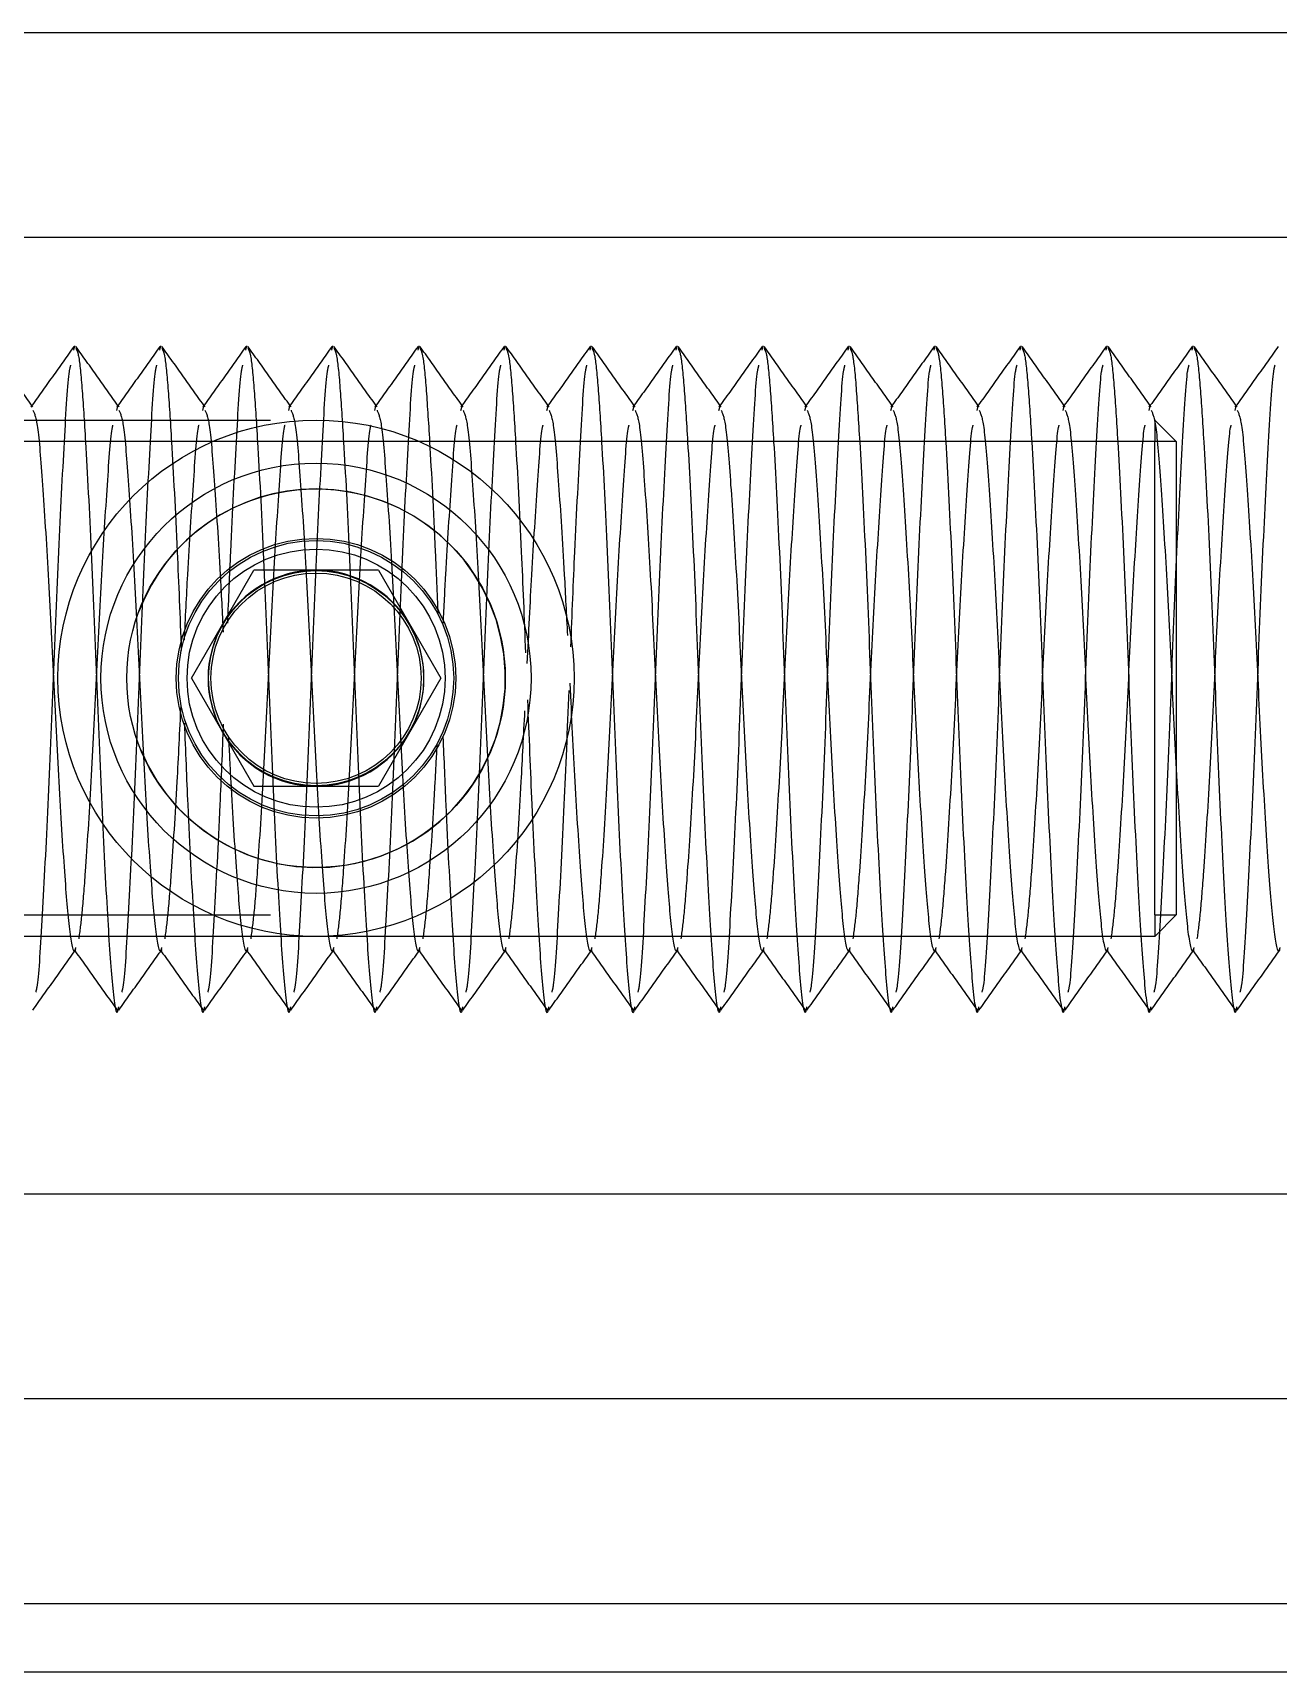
# Model space of a CAD drawing. Header units: metres. Extents: x 0 to 21025, y 0 to 14850.
# Drawn here: x 2853.61 to 2882.56, y 9336.15 to 9374.25 of the extents above; entities that cross this region are included whole.
import ezdxf

# ---------------------------------------------------------------- set-up
doc = ezdxf.new("R2010")
doc.units = ezdxf.units.M
doc.header["$LTSCALE"] = 25
doc.linetypes.add('HIDDEN2', pattern=[4.7625, 3.175, -1.5875])
doc.layers.add('SL4', color=4, linetype='Continuous')
doc.layers.add('ST1', color=7, linetype='HIDDEN2')

msp = doc.modelspace()

# ---------------------------------------------------------------- linework, layer by layer
at = {"layer": 'SL4'}
for p, q in [((2917.018, 9374.249), (2630.193, 9374.249)), ((2917.193, 9369.491), (2625.435, 9369.491)), ((2857.295, 9359.249), (2858.744, 9361.759)), ((2861.642, 9361.759), (2858.744, 9361.759)), ((2861.642, 9361.759), (2863.091, 9359.249)), ((2857.295, 9359.249), (2858.744, 9356.739)), ((2863.091, 9359.249), (2861.642, 9356.739)), ((2858.744, 9356.739), (2861.642, 9356.739)), ((2883.396, 9347.261), (2656.693, 9347.261)), ((2917.193, 9342.499), (2625.435, 9342.499)), ((2920.193, 9337.741), (2630.193, 9337.741)), ((3543.761, 9336.149), (2593.759, 9336.149))]:
    msp.add_line(p, q, dxfattribs=at)
for radius in [6, 5, 4.4]:
    msp.add_circle((2860.193, 9359.249), radius, dxfattribs=at)
for start, end in [(90, 150), (30, 90), (150, 210), (330, 30), (210, 270), (270, 330)]:
    msp.add_arc((2860.193, 9359.249), 2.51, start, end, dxfattribs=at)
at = {"layer": 'ST1'}
for p, q in [((2920.193, 9369.491), (2625.435, 9369.491)), ((2854.564, 9366.869), (2854.587, 9366.976)), ((2856.564, 9366.869), (2856.587, 9366.976)), ((2858.564, 9366.869), (2858.587, 9366.976)), ((2860.564, 9366.869), (2860.587, 9366.976)), ((2862.564, 9366.869), (2862.587, 9366.976)), ((2864.564, 9366.869), (2864.587, 9366.976)), ((2866.564, 9366.869), (2866.587, 9366.976)), ((2868.564, 9366.869), (2868.587, 9366.976)), ((2870.564, 9366.869), (2870.587, 9366.976)), ((2872.564, 9366.869), (2872.587, 9366.976)), ((2874.564, 9366.869), (2874.587, 9366.976)), ((2876.564, 9366.869), (2876.587, 9366.976)), ((2878.564, 9366.869), (2878.587, 9366.976)), ((2880.564, 9366.869), (2880.587, 9366.976)), ((2855.561, 9365.468), (2855.587, 9365.57)), ((2857.561, 9365.468), (2857.587, 9365.57)), ((2859.561, 9365.468), (2859.587, 9365.57)), ((2861.561, 9365.468), (2861.587, 9365.57)), ((2863.561, 9365.468), (2863.587, 9365.57)), ((2865.561, 9365.468), (2865.587, 9365.57)), ((2867.561, 9365.468), (2867.587, 9365.57)), ((2869.561, 9365.468), (2869.587, 9365.57)), ((2871.561, 9365.468), (2871.587, 9365.57)), ((2873.561, 9365.468), (2873.587, 9365.57)), ((2875.561, 9365.468), (2875.587, 9365.57)), ((2877.561, 9365.468), (2877.587, 9365.57)), ((2879.561, 9365.468), (2879.587, 9365.57)), ((2881.561, 9365.468), (2881.587, 9365.57)), ((2660.693, 9365.249), (2879.693, 9365.249)), ((2879.693, 9365.249), (2879.693, 9364.749)), ((2880.193, 9364.749), (2879.693, 9365.249)), ((2879.693, 9364.749), (2660.693, 9364.749)), ((2879.693, 9353.749), (2879.693, 9364.749)), ((2880.193, 9364.749), (2879.693, 9364.749)), ((2880.193, 9364.749), (2880.193, 9353.749)), ((2660.693, 9353.749), (2879.693, 9353.749)), ((2879.693, 9353.749), (2880.193, 9353.749)), ((2879.693, 9353.249), (2880.193, 9353.749)), ((2879.693, 9353.749), (2879.693, 9353.249)), ((2879.693, 9353.249), (2660.693, 9353.249)), ((2920.193, 9347.261), (2620.193, 9347.261)), ((2917.193, 9337.741), (2630.193, 9337.741))]:
    msp.add_line(p, q, dxfattribs=at)
for radius in [3.25, 3.25, 3.2, 3, 2.5, 2.445]:
    msp.add_circle((2860.193, 9359.249), radius, dxfattribs=at)
for start, end in [(90, 159.328), (202.2068, 90)]:
    msp.add_arc((2860.193, 9359.249), 4.4, start, end, dxfattribs=at)
for points, knots in [([(2853.612, 9365.553), (2853.445, 9365.787), (2853.11, 9366.256), (2852.776, 9366.726), (2852.609, 9366.96)], [0, 0, 0, 0, 0.4999583, 1, 1, 1, 1]), ([(2854.564, 9366.957), (2854.397, 9366.722), (2854.062, 9366.252), (2853.727, 9365.783), (2853.559, 9365.548)], [0, 0, 0, 0, 0.500089, 1, 1, 1, 1]), ([(2855.612, 9365.553), (2855.445, 9365.787), (2855.11, 9366.256), (2854.776, 9366.726), (2854.609, 9366.96)], [0, 0, 0, 0, 0.499958, 1, 1, 1, 1]), ([(2854.609, 9366.917), (2854.628, 9366.883), (2854.678, 9366.794), (2854.75, 9366.066), (2854.844, 9364.612), (2854.967, 9362.285), (2855.087, 9359.248), (2855.208, 9356.215), (2855.344, 9353.627), (2855.457, 9351.994), (2855.551, 9351.321), (2855.6, 9351.578), (2855.607, 9351.612)], [0, 0, 0, 0, 0.055573, 0.142553, 0.229074, 0.356478, 0.480628, 0.604778, 0.732181, 0.854555, 0.980855, 1, 1, 1, 1]), ([(2856.564, 9366.957), (2856.397, 9366.722), (2856.062, 9366.252), (2855.727, 9365.783), (2855.559, 9365.548)], [0, 0, 0, 0, 0.500089, 1, 1, 1, 1]), ([(2857.612, 9365.553), (2857.445, 9365.787), (2857.11, 9366.256), (2856.776, 9366.726), (2856.609, 9366.96)], [0, 0, 0, 0, 0.499958, 1, 1, 1, 1]), ([(2856.609, 9366.917), (2856.628, 9366.883), (2856.678, 9366.794), (2856.75, 9366.066), (2856.844, 9364.61), (2856.957, 9362.483), (2857.029, 9360.676), (2857.06, 9359.896)], [0, 0, 0, 0, 0.122607, 0.314502, 0.505388, 0.786467, 1, 1, 1, 1]), ([(2858.564, 9366.957), (2858.397, 9366.722), (2858.062, 9366.252), (2857.727, 9365.783), (2857.559, 9365.548)], [0, 0, 0, 0, 0.5000892, 1, 1, 1, 1]), ([(2859.612, 9365.553), (2859.445, 9365.787), (2859.11, 9366.256), (2858.776, 9366.726), (2858.609, 9366.96)], [0, 0, 0, 0, 0.499958, 1, 1, 1, 1]), ([(2858.609, 9366.917), (2858.628, 9366.883), (2858.678, 9366.794), (2858.75, 9366.066), (2858.844, 9364.612), (2858.967, 9362.285), (2859.087, 9359.248), (2859.208, 9356.215), (2859.344, 9353.627), (2859.457, 9351.994), (2859.551, 9351.321), (2859.6, 9351.578), (2859.607, 9351.612)], [0, 0, 0, 0, 0.055573, 0.142553, 0.229074, 0.356478, 0.480628, 0.604778, 0.732181, 0.854555, 0.980855, 1, 1, 1, 1]), ([(2860.564, 9366.957), (2860.397, 9366.722), (2860.062, 9366.252), (2859.727, 9365.783), (2859.559, 9365.548)], [0, 0, 0, 0, 0.500089, 1, 1, 1, 1]), ([(2861.612, 9365.553), (2861.445, 9365.787), (2861.11, 9366.256), (2860.776, 9366.726), (2860.609, 9366.96)], [0, 0, 0, 0, 0.499958, 1, 1, 1, 1]), ([(2860.609, 9366.917), (2860.628, 9366.883), (2860.678, 9366.794), (2860.75, 9366.066), (2860.844, 9364.612), (2860.967, 9362.285), (2861.087, 9359.248), (2861.208, 9356.215), (2861.344, 9353.627), (2861.457, 9351.994), (2861.551, 9351.321), (2861.6, 9351.578), (2861.607, 9351.612)], [0, 0, 0, 0, 0.055573, 0.142553, 0.229074, 0.356478, 0.480628, 0.604778, 0.732181, 0.854555, 0.980855, 1, 1, 1, 1]), ([(2862.564, 9366.957), (2862.397, 9366.722), (2862.062, 9366.252), (2861.727, 9365.783), (2861.559, 9365.548)], [0, 0, 0, 0, 0.5000892, 1, 1, 1, 1]), ([(2863.612, 9365.553), (2863.445, 9365.787), (2863.11, 9366.256), (2862.776, 9366.726), (2862.609, 9366.96)], [0, 0, 0, 0, 0.499958, 1, 1, 1, 1]), ([(2862.609, 9366.917), (2862.628, 9366.883), (2862.678, 9366.794), (2862.75, 9366.067), (2862.844, 9364.607), (2862.945, 9362.738), (2863.006, 9361.224), (2863.026, 9360.731)], [0, 0, 0, 0, 0.132961, 0.34106, 0.548066, 0.852881, 1, 1, 1, 1]), ([(2864.564, 9366.957), (2864.397, 9366.722), (2864.062, 9366.252), (2863.727, 9365.783), (2863.559, 9365.548)], [0, 0, 0, 0, 0.500089, 1, 1, 1, 1]), ([(2865.612, 9365.553), (2865.445, 9365.787), (2865.11, 9366.256), (2864.776, 9366.726), (2864.609, 9366.96)], [0, 0, 0, 0, 0.4999583, 1, 1, 1, 1]), ([(2864.609, 9366.917), (2864.628, 9366.883), (2864.678, 9366.794), (2864.75, 9366.066), (2864.844, 9364.61), (2864.958, 9362.465), (2865.031, 9360.639), (2865.063, 9359.839)], [0, 0, 0, 0, 0.121961, 0.312845, 0.502725, 0.782324, 1, 1, 1, 1]), ([(2866.564, 9366.957), (2866.397, 9366.722), (2866.062, 9366.252), (2865.727, 9365.783), (2865.559, 9365.548)], [0, 0, 0, 0, 0.500089, 1, 1, 1, 1]), ([(2867.612, 9365.553), (2867.445, 9365.787), (2867.11, 9366.256), (2866.776, 9366.726), (2866.609, 9366.96)], [0, 0, 0, 0, 0.499958, 1, 1, 1, 1]), ([(2866.609, 9366.917), (2866.628, 9366.883), (2866.678, 9366.794), (2866.75, 9366.066), (2866.844, 9364.612), (2866.967, 9362.285), (2867.087, 9359.248), (2867.208, 9356.215), (2867.344, 9353.627), (2867.457, 9351.994), (2867.551, 9351.321), (2867.6, 9351.578), (2867.607, 9351.612)], [0, 0, 0, 0, 0.055573, 0.142553, 0.229074, 0.356478, 0.480628, 0.604778, 0.732181, 0.854555, 0.980855, 1, 1, 1, 1]), ([(2868.564, 9366.957), (2868.397, 9366.722), (2868.062, 9366.252), (2867.727, 9365.783), (2867.559, 9365.548)], [0, 0, 0, 0, 0.500089, 1, 1, 1, 1]), ([(2869.612, 9365.553), (2869.445, 9365.787), (2869.11, 9366.256), (2868.776, 9366.726), (2868.609, 9366.96)], [0, 0, 0, 0, 0.499958, 1, 1, 1, 1]), ([(2868.609, 9366.917), (2868.628, 9366.883), (2868.678, 9366.794), (2868.75, 9366.066), (2868.844, 9364.612), (2868.967, 9362.285), (2869.087, 9359.248), (2869.208, 9356.215), (2869.344, 9353.627), (2869.457, 9351.994), (2869.551, 9351.321), (2869.6, 9351.578), (2869.607, 9351.612)], [0, 0, 0, 0, 0.055573, 0.142553, 0.229074, 0.356478, 0.480628, 0.604778, 0.732181, 0.854555, 0.980855, 1, 1, 1, 1]), ([(2870.564, 9366.957), (2870.397, 9366.722), (2870.062, 9366.252), (2869.727, 9365.783), (2869.559, 9365.548)], [0, 0, 0, 0, 0.500089, 1, 1, 1, 1]), ([(2871.612, 9365.553), (2871.445, 9365.787), (2871.11, 9366.256), (2870.776, 9366.726), (2870.609, 9366.96)], [0, 0, 0, 0, 0.499958, 1, 1, 1, 1]), ([(2870.609, 9366.917), (2870.628, 9366.883), (2870.678, 9366.794), (2870.75, 9366.066), (2870.844, 9364.612), (2870.967, 9362.285), (2871.087, 9359.248), (2871.208, 9356.215), (2871.344, 9353.627), (2871.457, 9351.994), (2871.551, 9351.321), (2871.6, 9351.578), (2871.607, 9351.612)], [0, 0, 0, 0, 0.055573, 0.142553, 0.229074, 0.356478, 0.480628, 0.604778, 0.732181, 0.854555, 0.980855, 1, 1, 1, 1]), ([(2872.564, 9366.957), (2872.397, 9366.722), (2872.062, 9366.252), (2871.727, 9365.783), (2871.559, 9365.548)], [0, 0, 0, 0, 0.500089, 1, 1, 1, 1]), ([(2873.612, 9365.553), (2873.445, 9365.787), (2873.11, 9366.256), (2872.776, 9366.726), (2872.609, 9366.96)], [0, 0, 0, 0, 0.4999583, 1, 1, 1, 1]), ([(2872.609, 9366.917), (2872.628, 9366.883), (2872.678, 9366.794), (2872.75, 9366.066), (2872.844, 9364.612), (2872.967, 9362.285), (2873.087, 9359.248), (2873.208, 9356.215), (2873.344, 9353.627), (2873.457, 9351.994), (2873.551, 9351.321), (2873.6, 9351.578), (2873.607, 9351.612)], [0, 0, 0, 0, 0.055573, 0.142553, 0.229074, 0.356478, 0.480628, 0.604778, 0.732181, 0.854555, 0.980855, 1, 1, 1, 1]), ([(2874.564, 9366.957), (2874.397, 9366.722), (2874.062, 9366.252), (2873.727, 9365.783), (2873.559, 9365.548)], [0, 0, 0, 0, 0.500089, 1, 1, 1, 1]), ([(2875.612, 9365.553), (2875.445, 9365.787), (2875.11, 9366.256), (2874.776, 9366.726), (2874.609, 9366.96)], [0, 0, 0, 0, 0.4999583, 1, 1, 1, 1]), ([(2874.609, 9366.917), (2874.628, 9366.883), (2874.678, 9366.794), (2874.75, 9366.066), (2874.844, 9364.612), (2874.967, 9362.285), (2875.087, 9359.248), (2875.208, 9356.215), (2875.344, 9353.627), (2875.457, 9351.994), (2875.551, 9351.321), (2875.6, 9351.578), (2875.607, 9351.612)], [0, 0, 0, 0, 0.055573, 0.142553, 0.229074, 0.356478, 0.480628, 0.604778, 0.732181, 0.854555, 0.980855, 1, 1, 1, 1]), ([(2876.564, 9366.957), (2876.397, 9366.722), (2876.062, 9366.252), (2875.727, 9365.783), (2875.559, 9365.548)], [0, 0, 0, 0, 0.500089, 1, 1, 1, 1]), ([(2877.612, 9365.553), (2877.445, 9365.787), (2877.11, 9366.256), (2876.776, 9366.726), (2876.609, 9366.96)], [0, 0, 0, 0, 0.4999583, 1, 1, 1, 1]), ([(2876.609, 9366.917), (2876.628, 9366.883), (2876.678, 9366.794), (2876.75, 9366.066), (2876.844, 9364.612), (2876.967, 9362.285), (2877.087, 9359.248), (2877.208, 9356.215), (2877.344, 9353.627), (2877.457, 9351.994), (2877.551, 9351.321), (2877.6, 9351.578), (2877.607, 9351.612)], [0, 0, 0, 0, 0.055573, 0.142553, 0.229074, 0.356478, 0.480628, 0.604778, 0.732181, 0.854555, 0.980855, 1, 1, 1, 1]), ([(2878.564, 9366.957), (2878.397, 9366.722), (2878.062, 9366.252), (2877.727, 9365.783), (2877.559, 9365.548)], [0, 0, 0, 0, 0.5000892, 1, 1, 1, 1]), ([(2879.612, 9365.553), (2879.445, 9365.787), (2879.11, 9366.256), (2878.776, 9366.726), (2878.609, 9366.96)], [0, 0, 0, 0, 0.4999583, 1, 1, 1, 1]), ([(2878.609, 9366.917), (2878.628, 9366.883), (2878.678, 9366.794), (2878.75, 9366.066), (2878.844, 9364.612), (2878.967, 9362.285), (2879.087, 9359.248), (2879.208, 9356.215), (2879.344, 9353.627), (2879.457, 9351.994), (2879.551, 9351.321), (2879.6, 9351.578), (2879.607, 9351.612)], [0, 0, 0, 0, 0.055573, 0.142553, 0.229074, 0.356478, 0.480628, 0.604778, 0.732181, 0.854555, 0.980855, 1, 1, 1, 1]), ([(2880.564, 9366.957), (2880.397, 9366.722), (2880.062, 9366.252), (2879.727, 9365.783), (2879.559, 9365.548)], [0, 0, 0, 0, 0.500089, 1, 1, 1, 1]), ([(2881.612, 9365.553), (2881.445, 9365.787), (2881.11, 9366.256), (2880.776, 9366.726), (2880.609, 9366.96)], [0, 0, 0, 0, 0.499958, 1, 1, 1, 1]), ([(2880.609, 9366.917), (2880.628, 9366.883), (2880.678, 9366.794), (2880.75, 9366.066), (2880.844, 9364.612), (2880.967, 9362.285), (2881.087, 9359.248), (2881.208, 9356.215), (2881.344, 9353.627), (2881.457, 9351.994), (2881.551, 9351.321), (2881.6, 9351.578), (2881.607, 9351.612)], [0, 0, 0, 0, 0.055573, 0.142553, 0.229074, 0.356478, 0.480628, 0.604778, 0.732181, 0.854555, 0.980855, 1, 1, 1, 1]), ([(2882.564, 9366.957), (2882.397, 9366.722), (2882.062, 9366.252), (2881.727, 9365.783), (2881.559, 9365.548)], [0, 0, 0, 0, 0.500089, 1, 1, 1, 1]), ([(2853.68, 9351.954), (2853.692, 9352), (2853.747, 9352.202), (2853.83, 9353.702), (2853.967, 9356.197), (2854.087, 9359.248), (2854.208, 9362.301), (2854.345, 9364.793), (2854.427, 9366.283), (2854.48, 9366.485), (2854.491, 9366.527)], [0, 0, 0, 0, 0.043096, 0.193298, 0.349673, 0.502056, 0.654439, 0.810815, 0.961016, 1, 1, 1, 1]), ([(2855.68, 9351.954), (2855.692, 9352), (2855.747, 9352.202), (2855.83, 9353.702), (2855.967, 9356.197), (2856.087, 9359.248), (2856.208, 9362.301), (2856.345, 9364.793), (2856.427, 9366.283), (2856.48, 9366.485), (2856.491, 9366.527)], [0, 0, 0, 0, 0.043096, 0.193298, 0.349673, 0.502056, 0.654439, 0.810815, 0.961016, 1, 1, 1, 1]), ([(2858.141, 9360.531), (2858.163, 9361.094), (2858.227, 9362.685), (2858.345, 9364.786), (2858.427, 9366.284), (2858.48, 9366.485), (2858.491, 9366.527)], [0, 0, 0, 0, 0.199012, 0.561481, 0.909638, 1, 1, 1, 1]), ([(2859.68, 9351.954), (2859.692, 9352), (2859.747, 9352.202), (2859.83, 9353.702), (2859.967, 9356.197), (2860.087, 9359.248), (2860.208, 9362.301), (2860.345, 9364.793), (2860.427, 9366.283), (2860.48, 9366.485), (2860.491, 9366.527)], [0, 0, 0, 0, 0.043096, 0.193298, 0.349673, 0.502056, 0.654439, 0.810815, 0.961016, 1, 1, 1, 1]), ([(2861.68, 9351.954), (2861.692, 9352), (2861.747, 9352.202), (2861.83, 9353.702), (2861.967, 9356.197), (2862.087, 9359.248), (2862.208, 9362.301), (2862.345, 9364.793), (2862.427, 9366.283), (2862.48, 9366.485), (2862.491, 9366.527)], [0, 0, 0, 0, 0.043096, 0.193298, 0.349673, 0.502056, 0.654439, 0.810815, 0.961016, 1, 1, 1, 1]), ([(2863.68, 9351.954), (2863.692, 9352), (2863.747, 9352.202), (2863.83, 9353.702), (2863.967, 9356.197), (2864.087, 9359.248), (2864.208, 9362.301), (2864.345, 9364.793), (2864.427, 9366.283), (2864.48, 9366.485), (2864.491, 9366.527)], [0, 0, 0, 0, 0.043096, 0.193298, 0.349673, 0.502056, 0.654439, 0.810815, 0.961016, 1, 1, 1, 1]), ([(2866.118, 9359.978), (2866.148, 9360.733), (2866.219, 9362.519), (2866.345, 9364.789), (2866.427, 9366.284), (2866.48, 9366.485), (2866.491, 9366.527)], [0, 0, 0, 0, 0.248929, 0.588809, 0.91527, 1, 1, 1, 1]), ([(2867.68, 9351.954), (2867.692, 9352), (2867.747, 9352.202), (2867.83, 9353.702), (2867.967, 9356.197), (2868.087, 9359.248), (2868.208, 9362.301), (2868.345, 9364.793), (2868.427, 9366.283), (2868.48, 9366.485), (2868.491, 9366.527)], [0, 0, 0, 0, 0.043096, 0.193298, 0.349673, 0.502056, 0.654439, 0.810815, 0.961016, 1, 1, 1, 1]), ([(2869.68, 9351.954), (2869.692, 9352), (2869.747, 9352.202), (2869.83, 9353.702), (2869.967, 9356.197), (2870.087, 9359.248), (2870.208, 9362.301), (2870.345, 9364.793), (2870.427, 9366.283), (2870.48, 9366.485), (2870.491, 9366.527)], [0, 0, 0, 0, 0.043096, 0.193298, 0.349673, 0.502056, 0.654439, 0.810815, 0.961016, 1, 1, 1, 1]), ([(2871.68, 9351.954), (2871.692, 9352), (2871.747, 9352.202), (2871.83, 9353.702), (2871.967, 9356.197), (2872.087, 9359.248), (2872.208, 9362.301), (2872.345, 9364.793), (2872.427, 9366.283), (2872.48, 9366.485), (2872.491, 9366.527)], [0, 0, 0, 0, 0.043096, 0.193298, 0.349673, 0.502056, 0.654439, 0.810815, 0.961016, 1, 1, 1, 1]), ([(2873.68, 9351.954), (2873.692, 9352), (2873.747, 9352.202), (2873.83, 9353.702), (2873.967, 9356.197), (2874.087, 9359.248), (2874.208, 9362.301), (2874.345, 9364.793), (2874.427, 9366.283), (2874.48, 9366.485), (2874.491, 9366.527)], [0, 0, 0, 0, 0.043096, 0.193298, 0.349673, 0.502056, 0.654439, 0.810815, 0.961016, 1, 1, 1, 1]), ([(2875.68, 9351.954), (2875.692, 9352), (2875.747, 9352.202), (2875.83, 9353.702), (2875.967, 9356.197), (2876.087, 9359.248), (2876.208, 9362.301), (2876.345, 9364.793), (2876.427, 9366.283), (2876.48, 9366.485), (2876.491, 9366.527)], [0, 0, 0, 0, 0.043096, 0.193298, 0.349673, 0.502056, 0.654439, 0.810815, 0.961016, 1, 1, 1, 1]), ([(2877.68, 9351.954), (2877.692, 9352), (2877.747, 9352.202), (2877.83, 9353.702), (2877.967, 9356.197), (2878.087, 9359.248), (2878.208, 9362.301), (2878.345, 9364.793), (2878.427, 9366.283), (2878.48, 9366.485), (2878.491, 9366.527)], [0, 0, 0, 0, 0.043096, 0.193298, 0.349673, 0.502056, 0.654439, 0.810815, 0.961016, 1, 1, 1, 1]), ([(2879.68, 9351.954), (2879.692, 9352), (2879.747, 9352.202), (2879.83, 9353.702), (2879.967, 9356.197), (2880.087, 9359.248), (2880.208, 9362.301), (2880.345, 9364.793), (2880.427, 9366.283), (2880.48, 9366.485), (2880.491, 9366.527)], [0, 0, 0, 0, 0.043096, 0.193298, 0.349673, 0.502056, 0.654439, 0.810815, 0.961016, 1, 1, 1, 1]), ([(2881.68, 9351.954), (2881.692, 9352), (2881.747, 9352.202), (2881.83, 9353.702), (2881.967, 9356.197), (2882.087, 9359.248), (2882.208, 9362.301), (2882.345, 9364.793), (2882.427, 9366.283), (2882.48, 9366.485), (2882.491, 9366.527)], [0, 0, 0, 0, 0.043096, 0.193298, 0.349673, 0.502056, 0.654439, 0.810815, 0.961016, 1, 1, 1, 1]), ([(2853.611, 9365.481), (2853.647, 9365.397), (2853.725, 9365.213), (2853.831, 9363.814), (2853.967, 9361.739), (2854.087, 9359.247), (2854.208, 9356.766), (2854.344, 9354.655), (2854.457, 9353.295), (2854.552, 9352.804), (2854.603, 9352.967), (2854.611, 9352.993)], [0, 0, 0, 0, 0.103426, 0.225711, 0.353032, 0.477096, 0.60116, 0.728481, 0.850766, 0.976983, 1, 1, 1, 1]), ([(2855.611, 9365.481), (2855.647, 9365.397), (2855.725, 9365.213), (2855.831, 9363.814), (2855.967, 9361.739), (2856.087, 9359.247), (2856.208, 9356.766), (2856.344, 9354.655), (2856.457, 9353.295), (2856.552, 9352.804), (2856.603, 9352.967), (2856.611, 9352.993)], [0, 0, 0, 0, 0.103426, 0.225711, 0.353032, 0.477096, 0.60116, 0.728481, 0.850766, 0.976983, 1, 1, 1, 1]), ([(2857.611, 9365.481), (2857.647, 9365.397), (2857.725, 9365.214), (2857.83, 9363.809), (2857.947, 9362.063), (2858.011, 9360.772), (2858.033, 9360.319)], [0, 0, 0, 0, 0.245206, 0.535125, 0.836982, 1, 1, 1, 1]), ([(2859.611, 9365.481), (2859.647, 9365.397), (2859.725, 9365.213), (2859.831, 9363.814), (2859.967, 9361.739), (2860.087, 9359.247), (2860.208, 9356.766), (2860.344, 9354.655), (2860.457, 9353.295), (2860.552, 9352.804), (2860.603, 9352.967), (2860.611, 9352.993)], [0, 0, 0, 0, 0.103426, 0.225711, 0.353032, 0.477096, 0.60116, 0.728481, 0.850766, 0.976983, 1, 1, 1, 1]), ([(2861.611, 9365.481), (2861.647, 9365.397), (2861.725, 9365.213), (2861.831, 9363.814), (2861.967, 9361.739), (2862.087, 9359.247), (2862.208, 9356.766), (2862.344, 9354.655), (2862.457, 9353.295), (2862.552, 9352.804), (2862.603, 9352.967), (2862.611, 9352.993)], [0, 0, 0, 0, 0.1034259, 0.2257113, 0.3530321, 0.4770962, 0.6011602, 0.728481, 0.8507664, 0.976983, 1, 1, 1, 1]), ([(2863.611, 9365.481), (2863.647, 9365.397), (2863.725, 9365.213), (2863.831, 9363.814), (2863.967, 9361.739), (2864.087, 9359.247), (2864.208, 9356.766), (2864.344, 9354.655), (2864.457, 9353.295), (2864.552, 9352.804), (2864.603, 9352.967), (2864.611, 9352.993)], [0, 0, 0, 0, 0.103426, 0.225711, 0.353032, 0.477096, 0.60116, 0.728481, 0.850766, 0.976983, 1, 1, 1, 1]), ([(2865.611, 9365.481), (2865.647, 9365.397), (2865.725, 9365.214), (2865.83, 9363.809), (2865.949, 9362.04), (2866.013, 9360.722), (2866.037, 9360.244)], [0, 0, 0, 0, 0.242949, 0.5302, 0.829279, 1, 1, 1, 1]), ([(2867.611, 9365.481), (2867.647, 9365.397), (2867.725, 9365.213), (2867.831, 9363.814), (2867.967, 9361.739), (2868.087, 9359.247), (2868.208, 9356.766), (2868.344, 9354.655), (2868.457, 9353.295), (2868.552, 9352.804), (2868.603, 9352.967), (2868.611, 9352.993)], [0, 0, 0, 0, 0.103426, 0.225711, 0.353032, 0.477096, 0.60116, 0.728481, 0.850766, 0.976983, 1, 1, 1, 1]), ([(2869.611, 9365.481), (2869.647, 9365.397), (2869.725, 9365.213), (2869.831, 9363.814), (2869.967, 9361.739), (2870.087, 9359.247), (2870.208, 9356.766), (2870.344, 9354.655), (2870.457, 9353.295), (2870.552, 9352.804), (2870.603, 9352.967), (2870.611, 9352.993)], [0, 0, 0, 0, 0.1034259, 0.2257113, 0.3530321, 0.4770962, 0.6011602, 0.728481, 0.8507664, 0.976983, 1, 1, 1, 1]), ([(2871.611, 9365.481), (2871.647, 9365.397), (2871.725, 9365.213), (2871.831, 9363.814), (2871.967, 9361.739), (2872.087, 9359.247), (2872.208, 9356.766), (2872.344, 9354.655), (2872.457, 9353.295), (2872.552, 9352.804), (2872.603, 9352.967), (2872.611, 9352.993)], [0, 0, 0, 0, 0.103426, 0.225711, 0.353032, 0.477096, 0.60116, 0.728481, 0.850766, 0.976983, 1, 1, 1, 1]), ([(2873.611, 9365.481), (2873.647, 9365.397), (2873.725, 9365.213), (2873.831, 9363.814), (2873.967, 9361.739), (2874.087, 9359.247), (2874.208, 9356.766), (2874.344, 9354.655), (2874.457, 9353.295), (2874.552, 9352.804), (2874.603, 9352.967), (2874.611, 9352.993)], [0, 0, 0, 0, 0.1034259, 0.2257113, 0.3530321, 0.4770962, 0.6011602, 0.728481, 0.8507664, 0.976983, 1, 1, 1, 1]), ([(2875.611, 9365.481), (2875.647, 9365.397), (2875.725, 9365.213), (2875.831, 9363.814), (2875.967, 9361.739), (2876.087, 9359.247), (2876.208, 9356.766), (2876.344, 9354.655), (2876.457, 9353.295), (2876.552, 9352.804), (2876.603, 9352.967), (2876.611, 9352.993)], [0, 0, 0, 0, 0.103426, 0.225711, 0.353032, 0.477096, 0.60116, 0.728481, 0.850766, 0.976983, 1, 1, 1, 1]), ([(2877.611, 9365.481), (2877.647, 9365.397), (2877.725, 9365.213), (2877.831, 9363.814), (2877.967, 9361.739), (2878.087, 9359.247), (2878.208, 9356.766), (2878.344, 9354.655), (2878.457, 9353.295), (2878.552, 9352.804), (2878.603, 9352.967), (2878.611, 9352.993)], [0, 0, 0, 0, 0.1034259, 0.2257113, 0.3530321, 0.4770962, 0.6011602, 0.728481, 0.8507664, 0.976983, 1, 1, 1, 1]), ([(2879.611, 9365.481), (2879.647, 9365.397), (2879.725, 9365.213), (2879.831, 9363.814), (2879.967, 9361.739), (2880.087, 9359.247), (2880.208, 9356.766), (2880.344, 9354.655), (2880.457, 9353.295), (2880.552, 9352.804), (2880.603, 9352.967), (2880.611, 9352.993)], [0, 0, 0, 0, 0.103426, 0.225711, 0.353032, 0.477096, 0.60116, 0.728481, 0.850766, 0.976983, 1, 1, 1, 1]), ([(2881.611, 9365.481), (2881.647, 9365.397), (2881.725, 9365.213), (2881.831, 9363.814), (2881.967, 9361.739), (2882.087, 9359.247), (2882.208, 9356.766), (2882.344, 9354.655), (2882.457, 9353.295), (2882.552, 9352.804), (2882.603, 9352.967), (2882.611, 9352.993)], [0, 0, 0, 0, 0.1034259, 0.2257113, 0.3530321, 0.4770962, 0.6011602, 0.728481, 0.8507664, 0.976983, 1, 1, 1, 1]), ([(2854.682, 9353.189), (2854.707, 9353.371), (2854.757, 9353.738), (2854.847, 9354.915), (2854.967, 9356.763), (2855.087, 9359.245), (2855.208, 9361.75), (2855.345, 9363.77), (2855.421, 9364.953), (2855.467, 9365.114), (2855.472, 9365.13)], [0, 0, 0, 0, 0.098651, 0.197725, 0.357803, 0.513786, 0.669769, 0.829847, 0.983594, 1, 1, 1, 1]), ([(2857.132, 9360.131), (2857.158, 9360.651), (2857.224, 9362.012), (2857.345, 9363.765), (2857.421, 9364.954), (2857.467, 9365.114), (2857.472, 9365.13)], [0, 0, 0, 0, 0.2300336, 0.6032707, 0.9617469, 1, 1, 1, 1]), ([(2858.682, 9353.189), (2858.707, 9353.371), (2858.757, 9353.738), (2858.847, 9354.915), (2858.967, 9356.763), (2859.087, 9359.245), (2859.208, 9361.75), (2859.345, 9363.77), (2859.421, 9364.953), (2859.467, 9365.114), (2859.472, 9365.13)], [0, 0, 0, 0, 0.098651, 0.197725, 0.357803, 0.513786, 0.669769, 0.829847, 0.983594, 1, 1, 1, 1]), ([(2860.682, 9353.189), (2860.707, 9353.371), (2860.757, 9353.738), (2860.847, 9354.915), (2860.967, 9356.763), (2861.087, 9359.245), (2861.208, 9361.75), (2861.345, 9363.77), (2861.421, 9364.953), (2861.467, 9365.114), (2861.472, 9365.13)], [0, 0, 0, 0, 0.098651, 0.197725, 0.357803, 0.513786, 0.669769, 0.829847, 0.983594, 1, 1, 1, 1]), ([(2863.153, 9360.532), (2863.171, 9360.913), (2863.231, 9362.132), (2863.345, 9363.762), (2863.421, 9364.954), (2863.467, 9365.114), (2863.472, 9365.13)], [0, 0, 0, 0, 0.180298, 0.577644, 0.959276, 1, 1, 1, 1]), ([(2865.105, 9359.592), (2865.139, 9360.299), (2865.214, 9361.851), (2865.345, 9363.769), (2865.421, 9364.953), (2865.467, 9365.114), (2865.472, 9365.13)], [0, 0, 0, 0, 0.288179, 0.63323, 0.964636, 1, 1, 1, 1]), ([(2866.682, 9353.189), (2866.707, 9353.371), (2866.757, 9353.738), (2866.847, 9354.915), (2866.967, 9356.763), (2867.087, 9359.245), (2867.208, 9361.75), (2867.345, 9363.77), (2867.421, 9364.953), (2867.467, 9365.114), (2867.472, 9365.13)], [0, 0, 0, 0, 0.098651, 0.197725, 0.357803, 0.513786, 0.669769, 0.829847, 0.983594, 1, 1, 1, 1]), ([(2868.682, 9353.189), (2868.707, 9353.371), (2868.757, 9353.738), (2868.847, 9354.915), (2868.967, 9356.763), (2869.087, 9359.245), (2869.208, 9361.75), (2869.345, 9363.77), (2869.421, 9364.953), (2869.467, 9365.114), (2869.472, 9365.13)], [0, 0, 0, 0, 0.098651, 0.197725, 0.357803, 0.513786, 0.669769, 0.829847, 0.983594, 1, 1, 1, 1]), ([(2870.682, 9353.189), (2870.707, 9353.371), (2870.757, 9353.738), (2870.847, 9354.915), (2870.967, 9356.763), (2871.087, 9359.245), (2871.208, 9361.75), (2871.345, 9363.77), (2871.421, 9364.953), (2871.467, 9365.114), (2871.472, 9365.13)], [0, 0, 0, 0, 0.098651, 0.197725, 0.357803, 0.513786, 0.669769, 0.829847, 0.983594, 1, 1, 1, 1]), ([(2872.682, 9353.189), (2872.707, 9353.371), (2872.757, 9353.738), (2872.847, 9354.915), (2872.967, 9356.763), (2873.087, 9359.245), (2873.208, 9361.75), (2873.345, 9363.77), (2873.421, 9364.953), (2873.467, 9365.114), (2873.472, 9365.13)], [0, 0, 0, 0, 0.098651, 0.197725, 0.357803, 0.513786, 0.669769, 0.829847, 0.983594, 1, 1, 1, 1]), ([(2874.682, 9353.189), (2874.707, 9353.371), (2874.757, 9353.738), (2874.847, 9354.915), (2874.967, 9356.763), (2875.087, 9359.245), (2875.208, 9361.75), (2875.345, 9363.77), (2875.421, 9364.953), (2875.467, 9365.114), (2875.472, 9365.13)], [0, 0, 0, 0, 0.098651, 0.197725, 0.357803, 0.513786, 0.669769, 0.829847, 0.983594, 1, 1, 1, 1]), ([(2876.682, 9353.189), (2876.707, 9353.371), (2876.757, 9353.738), (2876.847, 9354.915), (2876.967, 9356.763), (2877.087, 9359.245), (2877.208, 9361.75), (2877.345, 9363.77), (2877.421, 9364.953), (2877.467, 9365.114), (2877.472, 9365.13)], [0, 0, 0, 0, 0.098651, 0.197725, 0.357803, 0.513786, 0.669769, 0.829847, 0.983594, 1, 1, 1, 1]), ([(2878.682, 9353.189), (2878.707, 9353.371), (2878.757, 9353.738), (2878.847, 9354.915), (2878.967, 9356.763), (2879.087, 9359.245), (2879.208, 9361.75), (2879.345, 9363.77), (2879.421, 9364.953), (2879.467, 9365.114), (2879.472, 9365.13)], [0, 0, 0, 0, 0.098651, 0.197725, 0.357803, 0.513786, 0.669769, 0.829847, 0.983594, 1, 1, 1, 1]), ([(2880.682, 9353.189), (2880.707, 9353.371), (2880.757, 9353.738), (2880.847, 9354.915), (2880.967, 9356.763), (2881.087, 9359.245), (2881.208, 9361.75), (2881.345, 9363.77), (2881.421, 9364.953), (2881.467, 9365.114), (2881.472, 9365.13)], [0, 0, 0, 0, 0.098651, 0.197725, 0.357803, 0.513786, 0.669769, 0.829847, 0.983594, 1, 1, 1, 1]), ([(2865.68, 9351.954), (2865.692, 9352), (2865.747, 9352.202), (2865.83, 9353.703), (2865.963, 9356.113), (2866.04, 9358.057), (2866.076, 9358.967)], [0, 0, 0, 0, 0.088411, 0.396547, 0.71735, 1, 1, 1, 1]), ([(2866.093, 9359.134), (2866.131, 9358.353), (2866.21, 9356.731), (2866.344, 9354.655), (2866.457, 9353.295), (2866.552, 9352.804), (2866.603, 9352.967), (2866.611, 9352.993)], [0, 0, 0, 0, 0.228534, 0.474807, 0.711341, 0.955479, 1, 1, 1, 1]), ([(2856.682, 9353.189), (2856.707, 9353.371), (2856.757, 9353.737), (2856.847, 9354.917), (2856.955, 9356.572), (2857.026, 9358.02), (2857.056, 9358.626)], [0, 0, 0, 0, 0.208397, 0.417688, 0.755847, 1, 1, 1, 1]), ([(2865.108, 9358.743), (2865.142, 9357.915), (2865.216, 9356.06), (2865.344, 9353.629), (2865.457, 9351.994), (2865.551, 9351.321), (2865.6, 9351.578), (2865.607, 9351.612)], [0, 0, 0, 0, 0.2063682, 0.4622024, 0.707936, 0.9615556, 1, 1, 1, 1]), ([(2857.131, 9358.204), (2857.157, 9357.561), (2857.224, 9355.895), (2857.344, 9353.631), (2857.456, 9351.993), (2857.551, 9351.321), (2857.6, 9351.578), (2857.607, 9351.612)], [0, 0, 0, 0, 0.168318, 0.436418, 0.693933, 0.959712, 1, 1, 1, 1]), ([(2857.68, 9351.954), (2857.692, 9352), (2857.747, 9352.202), (2857.83, 9353.707), (2857.951, 9355.878), (2858.018, 9357.545), (2858.043, 9358.184)], [0, 0, 0, 0, 0.096455, 0.432626, 0.782616, 1, 1, 1, 1]), ([(2864.682, 9353.189), (2864.707, 9353.371), (2864.757, 9353.737), (2864.847, 9354.917), (2864.953, 9356.531), (2865.021, 9357.931), (2865.049, 9358.491)], [0, 0, 0, 0, 0.212342, 0.425593, 0.770153, 1, 1, 1, 1]), ([(2858.158, 9357.866), (2858.175, 9357.521), (2858.233, 9356.342), (2858.345, 9354.662), (2858.457, 9353.293), (2858.552, 9352.804), (2858.603, 9352.967), (2858.611, 9352.993)], [0, 0, 0, 0, 0.11666, 0.3986467, 0.6694813, 0.9490226, 1, 1, 1, 1]), ([(2863.144, 9357.888), (2863.166, 9357.354), (2863.228, 9355.798), (2863.345, 9353.633), (2863.456, 9351.992), (2863.551, 9351.321), (2863.6, 9351.578), (2863.607, 9351.612)], [0, 0, 0, 0, 0.144276, 0.420126, 0.685085, 0.958548, 1, 1, 1, 1]), ([(2862.682, 9353.189), (2862.707, 9353.371), (2862.757, 9353.737), (2862.847, 9354.921), (2862.939, 9356.29), (2862.994, 9357.413), (2863.009, 9357.702)], [0, 0, 0, 0, 0.238638, 0.478298, 0.865528, 1, 1, 1, 1]), ([(2853.607, 9351.535), (2853.775, 9351.77), (2854.109, 9352.24), (2854.445, 9352.71), (2854.612, 9352.944)], [0, 0, 0, 0, 0.500092, 1, 1, 1, 1]), ([(2854.572, 9352.934), (2854.739, 9352.699), (2855.074, 9352.23), (2855.408, 9351.761), (2855.575, 9351.526)], [0, 0, 0, 0, 0.499967, 1, 1, 1, 1]), ([(2855.607, 9351.535), (2855.775, 9351.77), (2856.109, 9352.24), (2856.445, 9352.71), (2856.612, 9352.944)], [0, 0, 0, 0, 0.500092, 1, 1, 1, 1]), ([(2856.572, 9352.934), (2856.739, 9352.699), (2857.074, 9352.23), (2857.408, 9351.761), (2857.575, 9351.526)], [0, 0, 0, 0, 0.499967, 1, 1, 1, 1]), ([(2857.607, 9351.535), (2857.775, 9351.77), (2858.109, 9352.24), (2858.445, 9352.71), (2858.612, 9352.944)], [0, 0, 0, 0, 0.500092, 1, 1, 1, 1]), ([(2858.572, 9352.934), (2858.739, 9352.699), (2859.074, 9352.23), (2859.408, 9351.761), (2859.575, 9351.526)], [0, 0, 0, 0, 0.499967, 1, 1, 1, 1]), ([(2859.607, 9351.535), (2859.775, 9351.77), (2860.109, 9352.24), (2860.445, 9352.71), (2860.612, 9352.944)], [0, 0, 0, 0, 0.500092, 1, 1, 1, 1]), ([(2860.572, 9352.934), (2860.739, 9352.699), (2861.074, 9352.23), (2861.408, 9351.761), (2861.575, 9351.526)], [0, 0, 0, 0, 0.499967, 1, 1, 1, 1]), ([(2861.607, 9351.535), (2861.775, 9351.77), (2862.109, 9352.24), (2862.445, 9352.71), (2862.612, 9352.944)], [0, 0, 0, 0, 0.500092, 1, 1, 1, 1]), ([(2862.572, 9352.934), (2862.739, 9352.699), (2863.074, 9352.23), (2863.408, 9351.761), (2863.575, 9351.526)], [0, 0, 0, 0, 0.499967, 1, 1, 1, 1]), ([(2863.607, 9351.535), (2863.775, 9351.77), (2864.109, 9352.24), (2864.445, 9352.71), (2864.612, 9352.944)], [0, 0, 0, 0, 0.500092, 1, 1, 1, 1]), ([(2864.572, 9352.934), (2864.739, 9352.699), (2865.074, 9352.23), (2865.408, 9351.761), (2865.575, 9351.526)], [0, 0, 0, 0, 0.499967, 1, 1, 1, 1]), ([(2865.607, 9351.535), (2865.775, 9351.77), (2866.109, 9352.24), (2866.445, 9352.71), (2866.612, 9352.944)], [0, 0, 0, 0, 0.500092, 1, 1, 1, 1]), ([(2866.572, 9352.934), (2866.739, 9352.699), (2867.074, 9352.23), (2867.408, 9351.761), (2867.575, 9351.526)], [0, 0, 0, 0, 0.499967, 1, 1, 1, 1]), ([(2867.607, 9351.535), (2867.775, 9351.77), (2868.109, 9352.24), (2868.445, 9352.71), (2868.612, 9352.944)], [0, 0, 0, 0, 0.500092, 1, 1, 1, 1]), ([(2868.572, 9352.934), (2868.739, 9352.699), (2869.074, 9352.23), (2869.408, 9351.761), (2869.575, 9351.526)], [0, 0, 0, 0, 0.499967, 1, 1, 1, 1]), ([(2869.607, 9351.535), (2869.775, 9351.77), (2870.109, 9352.24), (2870.445, 9352.71), (2870.612, 9352.944)], [0, 0, 0, 0, 0.500092, 1, 1, 1, 1]), ([(2870.572, 9352.934), (2870.739, 9352.699), (2871.074, 9352.23), (2871.408, 9351.761), (2871.575, 9351.526)], [0, 0, 0, 0, 0.499967, 1, 1, 1, 1]), ([(2871.607, 9351.535), (2871.775, 9351.77), (2872.109, 9352.24), (2872.445, 9352.71), (2872.612, 9352.944)], [0, 0, 0, 0, 0.500092, 1, 1, 1, 1]), ([(2872.572, 9352.934), (2872.739, 9352.699), (2873.074, 9352.23), (2873.408, 9351.761), (2873.575, 9351.526)], [0, 0, 0, 0, 0.4999673, 1, 1, 1, 1]), ([(2873.607, 9351.535), (2873.775, 9351.77), (2874.109, 9352.24), (2874.445, 9352.71), (2874.612, 9352.944)], [0, 0, 0, 0, 0.5000921, 1, 1, 1, 1]), ([(2874.572, 9352.934), (2874.739, 9352.699), (2875.074, 9352.23), (2875.408, 9351.761), (2875.575, 9351.526)], [0, 0, 0, 0, 0.4999673, 1, 1, 1, 1]), ([(2875.607, 9351.535), (2875.775, 9351.77), (2876.109, 9352.24), (2876.445, 9352.71), (2876.612, 9352.944)], [0, 0, 0, 0, 0.500092, 1, 1, 1, 1]), ([(2876.572, 9352.934), (2876.739, 9352.699), (2877.074, 9352.23), (2877.408, 9351.761), (2877.575, 9351.526)], [0, 0, 0, 0, 0.499967, 1, 1, 1, 1]), ([(2877.607, 9351.535), (2877.775, 9351.77), (2878.109, 9352.24), (2878.445, 9352.71), (2878.612, 9352.944)], [0, 0, 0, 0, 0.500092, 1, 1, 1, 1]), ([(2878.572, 9352.934), (2878.739, 9352.699), (2879.074, 9352.23), (2879.408, 9351.761), (2879.575, 9351.526)], [0, 0, 0, 0, 0.4999673, 1, 1, 1, 1]), ([(2879.607, 9351.535), (2879.775, 9351.77), (2880.109, 9352.24), (2880.445, 9352.71), (2880.612, 9352.944)], [0, 0, 0, 0, 0.500092, 1, 1, 1, 1]), ([(2880.572, 9352.934), (2880.739, 9352.699), (2881.074, 9352.23), (2881.408, 9351.761), (2881.575, 9351.526)], [0, 0, 0, 0, 0.4999673, 1, 1, 1, 1]), ([(2881.607, 9351.535), (2881.775, 9351.77), (2882.109, 9352.24), (2882.445, 9352.71), (2882.612, 9352.944)], [0, 0, 0, 0, 0.500092, 1, 1, 1, 1])]:
    msp.add_open_spline(points, degree=3, knots=knots, dxfattribs=at)

doc.saveas('drawing.dxf')
